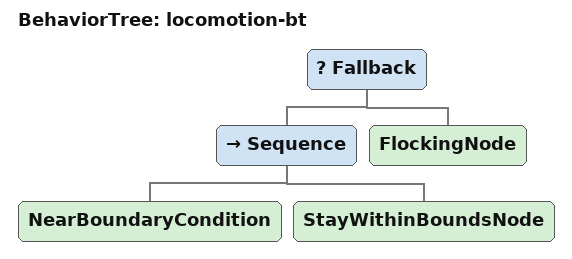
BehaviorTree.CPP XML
<?xml version="1.0" encoding="UTF-8"?>
<root BTCPP_format="4">
  <BehaviorTree ID="locomotion-bt">
    <Fallback>
      <Sequence>
        <NearBoundaryCondition/>
        <StayWithinBoundsNode/>
      </Sequence>
      <FlockingNode/>
    </Fallback>
  </BehaviorTree>

</root>
